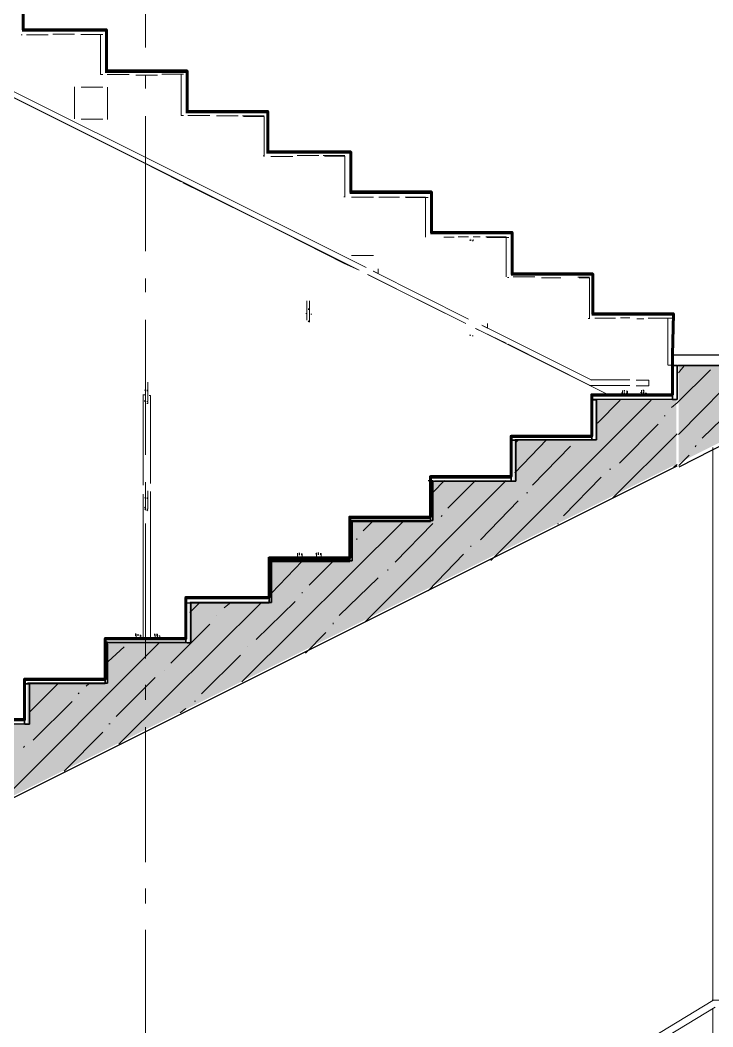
# Model space of a CAD drawing. Header units: millimetres. Extents: x -136833 to 49383, y -8033 to 344618.
# Drawn here: x -4062 to -1500, y 6456 to 10180 of the extents above; entities that cross this region are included whole.
import ezdxf

# ---------------------------------------------------------------- set-up
doc = ezdxf.new("R2010")
doc.units = ezdxf.units.MM
doc.linetypes.add('Штрих', pattern=[635, 317.5, -317.5])
doc.layers.add('1) Резка', color=210, linetype='Штрих', lineweight=60)
doc.layers.add('2) Бетон демонтаж', color=1, linetype='Continuous', lineweight=60)
doc.layers.add('PDF _Геометрия', color=7, linetype='Continuous', true_color=0x1d1d1d)
doc.layers.add('PDF _Сплошная заливка', color=7, linetype='Continuous', true_color=0xffffff)

msp = doc.modelspace()

# ---------------------------------------------------------------- hatches: boundary and pattern name
at = {"layer": 'PDF _Сплошная заливка', "transparency": 33554559}
for points in [[(-263.8, 8685.1), (-263.8, 8900.6), (-1626.6, 8900.6), (-1626.6, 8541.4), (-1339, 8685.1)], [(-1935.9, 8776.6), (-1935.9, 8630.1), (-2236.4, 8630.1), (-2236.4, 8477.7), (-2537, 8477.7), (-2537, 8329.6), (-2837.5, 8329.6), (-2837.5, 8181.4), (-3138.1, 8181.4), (-3138.1, 8029), (-3438.6, 8029), (-3438.6, 7880.9), (-3739.2, 7880.9), (-3739.2, 7728.5), (-4035.5, 7728.5), (-4035.5, 7580.3), (-4336.1, 7580.3), (-4336.1, 7427.9), (-4636.6, 7427.9), (-4636.6, 7279.8), (-4933.6, 7279.8), (-4933.6, 7131.6), (-4932.9, 7131.6), (-4907.5, 7106.2), (-4907.5, 7097.7), (-4903.3, 7097.7), (-4882.1, 7076.6), (-4882.1, 7068.1), (-4877.9, 7068.1), (-4856.7, 7047), (-4856.7, 7038.5), (-4852.5, 7038.5), (-4831.3, 7017.3), (-4831.3, 7008.9), (-4827.1, 7008.9), (-4805.9, 6987.7), (-4805.9, 6979.2), (-4801.7, 6979.2), (-4789, 6966.5), (-4776.3, 6962.3), (-4776.3, 6966.5), (-1643.8, 8532.8), (-1635.4, 8532.8), (-1635.4, 8776.6)]]:
    msp.add_hatch(color=256, dxfattribs=at).paths.add_polyline_path(points)

# ---------------------------------------------------------------- linework, layer by layer
at = {"layer": '1) Резка'}
for points in [[(-3746.7, 10142.5), (-4053.8, 10142.5)], [(-3448.4, 9990.1), (-3746.7, 9990.1)], [(-3150.1, 9840.7), (-3448.4, 9840.7)], [(-2843, 9690.6), (-3150.1, 9690.6)], [(-2544.6, 9542.5), (-2843, 9542.5)], [(-2246.3, 9393.1), (-2544.6, 9393.1)], [(-1948, 9239.5), (-2246.3, 9239.5)], [(-1649.7, 9092.5), (-1948, 9092.5)], [(-1951.9, 8792.6), (-1653.6, 8792.6)], [(-2250.2, 8639), (-1951.9, 8639)], [(-2548.5, 8489.7), (-2250.2, 8489.7)], [(-2846.8, 8340.3), (-2548.5, 8340.3)], [(-3145.1, 8188.9), (-2846.8, 8188.9)], [(-3452.2, 8043), (-3145.1, 8043)], [(-3750.5, 7890.7), (-3452.2, 7890.7)], [(-4048.9, 7741.3), (-3750.5, 7741.3)], [(-4356, 7591.2), (-4048.9, 7591.2)]]:
    msp.add_lwpolyline(points, dxfattribs=at)
at = {"layer": '2) Бетон демонтаж'}
msp.add_lwpolyline([(-4352.1, 7592.5), (-4045, 7592.5), (-4045, 7742.6), (-3746.7, 7742.6), (-3746.7, 7892), (-3448.4, 7892), (-3448.4, 8044.4), (-3141.3, 8044.4), (-3141.3, 8190.3), (-2843, 8190.3), (-2843, 8341.7), (-2544.6, 8341.7), (-2544.6, 8491), (-2246.3, 8491), (-2246.3, 8640.4), (-1948, 8640.4), (-1948, 8793.9), (-1649.7, 8793.9), (-1649.7, 8942), (-1645.8, 9093.8), (-1944.2, 9093.8), (-1944.2, 9240.9), (-2242.5, 9240.9), (-2242.5, 9394.5), (-2540.8, 9394.5), (-2540.8, 9543.9), (-2839.1, 9543.9), (-2839.1, 9692), (-3146.2, 9692), (-3146.2, 9842.1), (-3444.5, 9842.1), (-3444.5, 9991.5), (-3742.8, 9991.5), (-3742.8, 10143.9), (-4049.9, 10143.9), (-4049.9, 10289.8)], dxfattribs=at)
at = {"layer": 'PDF _Геометрия', "color": 7, "lineweight": 9}
for points in [[(-2863.1, 9279.9), (-2807.9, 9254.4), (-5547.1, 10621.8)], [(-5457.5, 10579.5), (-2807.9, 9254.4)], [(-2781.5, 9264.4), (-5452.5, 10598)], [(-3597.5, 10078.9), (-3597.5, 10578.4)], [(-4037.4, 10142.4), (-3957.3, 10142.4)], [(-3940.9, 10145), (-3860.8, 10145)], [(-3835.7, 10143.1), (-3755.5, 10143.1)], [(-3836.5, 10126.3), (-3764.2, 10126.3), (-3764.2, 9978.2), (-3764.2, 10126.3)], [(-3835.7, 10126.2), (-3755.5, 10126.2), (-3764.2, 10126.2)], [(-3739.2, 9991.1), (-3659, 9991.1)], [(-3634, 9989.3), (-3553.7, 9989.3)], [(-3537.6, 9979.2), (-3465.9, 9979.2), (-3465.9, 9826.9), (-3465.9, 9979.2)], [(-3537.5, 9991.8), (-3457.1, 9991.8)], [(-3537.5, 9979.2), (-3457.1, 9979.2), (-3465.9, 9979.2)], [(-3597.5, 9926.5), (-3597.5, 9977.3)], [(-3860.8, 9933.3), (-3860.8, 9814.8)], [(-3835.7, 9931.4), (-3755.5, 9931.4)], [(-3737.9, 9931.1), (-3737.9, 9812.5)], [(-4060.5, 9880.8), (-3764.2, 9732.6)], [(-3441.1, 9844), (-3360.6, 9844)], [(-3335.9, 9842.2), (-3255.3, 9842.2)], [(-3239.4, 9842.6), (-3158.8, 9842.6)], [(-3755.5, 9812.9), (-3835.7, 9812.9)], [(-3597.5, 9325.4), (-3597.5, 9824.9)], [(-3239.4, 9825.7), (-3158.8, 9825.7), (-3162.8, 9825.7)], [(-3235.4, 9823.6), (-3158.8, 9823.6), (-3158.8, 9675.4), (-3158.8, 9823.6)], [(-3766.8, 9733.8), (-3465.9, 9581.3)], [(-3134.2, 9688.3), (-3053.5, 9688.3)], [(-3037.7, 9691), (-2957, 9691)], [(-2941.3, 9691.4), (-2860.5, 9691.4)], [(-2941.3, 9678.7), (-2860.5, 9678.7), (-2864.5, 9678.7)], [(-2936.5, 9676.5), (-2860.5, 9676.5), (-2860.5, 9524.2), (-2860.5, 9676.5)], [(-3459.6, 9578), (-3158.8, 9429.8)], [(-2836.1, 9541.3), (-2755.2, 9541.3)], [(-2734.8, 9541.8), (-2658.7, 9541.8)], [(-2633.6, 9539.9), (-2553.4, 9539.9)], [(-2638.3, 9525.3), (-2562.2, 9525.3), (-2562.2, 9377.1), (-2562.2, 9525.3)], [(-2633.6, 9523), (-2553.4, 9523), (-2557.4, 9523)], [(-3161.2, 9431), (-2860.5, 9278.6)], [(-2539.9, 9395.7), (-2535.9, 9395.7)], [(-2465.7, 9394.3), (-2456.9, 9394.3)], [(-2438, 9393.2), (-2395.5, 9393.2), (-2399.5, 9393.2), (-2395.5, 9393.2)], [(-2390.1, 9394.8), (-2360.4, 9394.8)], [(-2335.4, 9392.8), (-2255.1, 9392.8)], [(-2399.5, 9365.8), (-2395.5, 9365.8)], [(-2395.5, 9372), (-2395.5, 9372)], [(-2395.5, 9367.9), (-2395.5, 9367.9)], [(-2395.5, 9367.9), (-2395.5, 9367.9)], [(-2395.5, 9367.9), (-2395.5, 9367.9)], [(-2395.5, 9367.9), (-2395.5, 9363.6)], [(-2395.5, 9365.8), (-2395.5, 9365.8)], [(-2395.5, 9365.8), (-2395.5, 9365.8)], [(-2390.7, 9363.5), (-2386.7, 9363.5), (-2386.7, 9367.6)], [(-2386.7, 9367.6), (-2386.7, 9367.6)], [(-2386.7, 9367.6), (-2386.7, 9367.6)], [(-2386.7, 9367.6), (-2386.7, 9367.6)], [(-2340.2, 9378.3), (-2263.9, 9378.3), (-2263.9, 9230.1), (-2263.9, 9378.3)], [(-2335.4, 9376), (-2255.1, 9376), (-2259.1, 9376)], [(-2755.2, 9308.5), (-2836.1, 9308.5)], [(-2565.5, 9133.3), (-2413, 9057), (-2777.3, 9239.1), (-2413, 9057)], [(-2773.8, 9237.4), (-2562.2, 9131.6)], [(-2404.3, 9073.8), (-2755.7, 9251.6)], [(-2754.5, 9251.1), (-2737.7, 9242.6), (-2737.7, 9259.6)], [(-2239, 9243.1), (-2158.6, 9243.1)], [(-2142.5, 9243.5), (-2062.1, 9243.5)], [(-1969.7, 9241.6), (-1956.8, 9241.6)], [(-3597.5, 9173), (-3597.5, 9223.8)], [(-1999.5, 9228.9), (-1956.8, 9228.9), (-1960.8, 9228.9)], [(-1994.6, 9226.7), (-1956.8, 9226.7), (-1956.8, 9074.4), (-1956.8, 9226.7)], [(-3000.9, 9141.5), (-3000.9, 9111.8), (-3000.9, 9090.7), (-3000.9, 9073.7), (-3000.9, 9069.5), (-3000.9, 9073.7)], [(-2992.1, 9073.5), (-2992.1, 9069.3), (-2992.1, 9077.7), (-2992.1, 9094.7), (-2992.1, 9111.6), (-2992.1, 9141.3)], [(-3004.9, 9094.9), (-3000.9, 9094.9)], [(-3000.9, 9111.8), (-3000.9, 9111.8)], [(-3000.9, 9111.8), (-3000.9, 9111.8)], [(-3000.9, 9111.8), (-3000.9, 9111.8)], [(-3000.9, 9094.9), (-3000.9, 9094.9)], [(-2996.1, 9111.6), (-2992.1, 9111.6)], [(-2996.1, 9109.5), (-2992.1, 9109.5)], [(-2992.1, 9111.6), (-2992.1, 9111.6)], [(-2992.1, 9111.6), (-2992.1, 9111.6)], [(-2992.1, 9111.6), (-2992.1, 9111.6)], [(-2992.1, 9111.6), (-2992.1, 9111.6)], [(-2992.1, 9109.5), (-2992.1, 9109.5)], [(-2987.3, 9092.3), (-2983.4, 9092.3)], [(-1936.8, 9093.9), (-1860.3, 9093.9)], [(-1841.5, 9095.1), (-1807.6, 9095.1)], [(-1780.8, 9092), (-1755, 9092)], [(-1738.5, 9094.4), (-1649.7, 9094.4), (-1649.7, 9077.5), (-1738.5, 9077.5)], [(-3597.5, 8571.8), (-3597.5, 9071.4)], [(-3000.9, 9073.7), (-3000.9, 9073.7)], [(-3000.9, 9073.7), (-3000.9, 9073.7)], [(-3000.9, 9069.5), (-3000.9, 9069.5)], [(-3000.9, 9069.5), (-3000.9, 9069.5)], [(-3000.9, 9069.5), (-3000.9, 9069.5)], [(-2996.1, 9065), (-2992.1, 9065), (-2992.1, 9069.3)], [(-2996.1, 9067.1), (-2992.1, 9062.9)], [(-2992.1, 9073.5), (-2992.1, 9073.5)], [(-2992.1, 9069.3), (-2992.1, 9069.3)], [(-2992.1, 9069.3), (-2992.1, 9069.3)], [(-2992.1, 9069.3), (-2992.1, 9069.3)], [(-2992.1, 9062.9), (-2992.1, 9062.9)], [(-1948, 8847.8), (-2354.7, 9051)], [(-2350.9, 9049.3), (-2334.1, 9040.8), (-2334.1, 9057.7)], [(-1739.1, 9077.8), (-1667.2, 9077.8), (-1667.2, 8904.3), (-1667.2, 9077.8)], [(-1667.2, 9077.8), (-1667.2, 9077.8)], [(-1649.7, 8903.9), (-1649.7, 9077.5), (-1666.6, 9077.5)], [(-2399.5, 9014.4), (-2395.5, 9014.4)], [(-2395.5, 9014.4), (-2395.5, 9014.4)], [(-2395.5, 9014.4), (-2395.5, 9014.4)], [(-2395.5, 9012.2), (-2395.5, 9012.2)], [(-2395.5, 9012.2), (-2395.5, 9012.2)], [(-2395.5, 9012.2), (-2395.5, 9012.2)], [(-2390.7, 9012.1), (-2386.7, 9012.1)], [(-2386.7, 9012.1), (-2386.7, 9012.1)], [(-2386.7, 9012.1), (-2386.7, 9012.1)], [(-2386.7, 9012.1), (-2386.7, 9012.1)], [(-2378, 9039.6), (-2263.9, 8984.6)], [(-1963.1, 8831.9), (-1886.6, 8793.8), (-2377.2, 9039.4)], [(-2371.6, 9036.1), (-1948, 8824.5)], [(-2257.1, 8981.2), (-1956.8, 8828.9)], [(-3597.5, 8838.6), (-3597.5, 8808.9), (-3597.5, 8787.8), (-3597.5, 8775.1), (-3597.5, 8770.9), (-3597.5, 8766.6)], [(-3592.7, 8768.6), (-3588.8, 8768.6), (-3588.8, 8772.9), (-3588.8, 8777.1), (-3588.8, 8794), (-3588.8, 8811), (-3588.8, 8840.6)], [(-1956, 8828.4), (-1807.6, 8828.4)], [(-1807.6, 8849.6), (-1951.9, 8849.6)], [(-1784.2, 8848.3), (-1737.4, 8848.3), (-1737.4, 8827.2), (-1784.2, 8827.2)], [(-1737.4, 8844.1), (-1737.4, 8831.4)], [(-3606.3, 8459.9), (-3606.3, 8794.3)], [(-3606.3, 8794.2), (-3597.5, 8794.2), (-3601.5, 8794.2)], [(-3601.5, 8811.1), (-3597.5, 8811.1)], [(-3597.5, 8811.1), (-3597.5, 8811.1)], [(-3597.5, 8811.1), (-3597.5, 8811.1)], [(-3597.5, 8808.9), (-3597.5, 8808.9)], [(-3597.5, 8808.9), (-3597.5, 8808.9)], [(-3592.7, 8811), (-3588.8, 8811)], [(-3592.7, 8808.8), (-3588.8, 8808.8)], [(-3588.8, 8811), (-3588.8, 8811)], [(-3588.8, 8811), (-3588.8, 8811)], [(-3588.8, 8808.8), (-3588.8, 8808.8)], [(-3588.8, 8794), (-3588.8, 8794)], [(-3584, 8791.6), (-3580, 8791.6), (-3580, 8465.7)], [(-1851.5, 8793.1), (-1851.5, 8797.4)], [(-1847.2, 8795.2), (-1728.7, 8795.2), (-1728.7, 8791), (-1847.2, 8791)], [(-1838, 8801.3), (-1834, 8801.3)], [(-1834, 8809.8), (-1834, 8797.1)], [(-1834, 8809.8), (-1834, 8809.8)], [(-1834, 8809.8), (-1834, 8809.8)], [(-1834, 8809.8), (-1834, 8809.8)], [(-1834, 8809.8), (-1834, 8809.8)], [(-1834, 8801.3), (-1834, 8801.3)], [(-1834, 8801.3), (-1834, 8801.3)], [(-1834, 8799.2), (-1834, 8795)], [(-1834, 8799.2), (-1834, 8799.2)], [(-1834, 8799.2), (-1834, 8799.2)], [(-1829.2, 8809.7), (-1825.2, 8809.7)], [(-1829.2, 8807.5), (-1825.2, 8807.5)], [(-1829.2, 8801.2), (-1825.2, 8801.2)], [(-1829.2, 8799), (-1825.2, 8799)], [(-1825.2, 8809.7), (-1825.2, 8809.7)], [(-1825.2, 8809.7), (-1825.2, 8809.7)], [(-1825.2, 8807.5), (-1825.2, 8807.5)], [(-1825.2, 8807.5), (-1825.2, 8807.5)], [(-1825.2, 8801.2), (-1825.2, 8801.2)], [(-1825.2, 8799), (-1825.2, 8799)], [(-1816.4, 8794.6), (-1816.4, 8807.3), (-1820.4, 8807.3)], [(-1816.4, 8796.8), (-1816.4, 8801), (-1820.4, 8801), (-1816.4, 8801)], [(-1820.4, 8798.9), (-1816.4, 8798.9)], [(-1816.4, 8807.3), (-1816.4, 8807.3)], [(-1816.4, 8807.3), (-1816.4, 8807.3)], [(-1816.4, 8807.3), (-1816.4, 8807.3)], [(-1816.4, 8798.9), (-1816.4, 8798.9)], [(-1816.4, 8798.9), (-1816.4, 8798.9)], [(-1767.8, 8802.2), (-1763.8, 8802.2)], [(-1763.8, 8810.7), (-1763.8, 8798)], [(-1763.8, 8810.7), (-1763.8, 8810.7)], [(-1763.8, 8810.7), (-1763.8, 8810.7)], [(-1763.8, 8810.7), (-1763.8, 8810.7)], [(-1763.8, 8810.7), (-1763.8, 8810.7)], [(-1763.8, 8810.7), (-1763.8, 8810.7)], [(-1763.8, 8802.2), (-1763.8, 8802.2)], [(-1763.8, 8800.1), (-1763.8, 8795.8)], [(-1763.8, 8800.1), (-1763.8, 8800.1)], [(-1763.8, 8800.1), (-1763.8, 8800.1)], [(-1763.8, 8800.1), (-1763.8, 8800.1)], [(-1763.8, 8800.1), (-1763.8, 8800.1)], [(-1755, 8797.8), (-1755, 8810.6), (-1759, 8810.6)], [(-1759, 8808.4), (-1755, 8808.4)], [(-1759, 8802.1), (-1755, 8802.1)], [(-1759, 8799.9), (-1755, 8799.9)], [(-1755, 8810.6), (-1755, 8810.6)], [(-1755, 8810.6), (-1755, 8810.6)], [(-1755, 8810.6), (-1755, 8810.6)], [(-1755, 8810.6), (-1755, 8810.6)], [(-1755, 8810.6), (-1755, 8810.6)], [(-1755, 8808.4), (-1755, 8808.4)], [(-1755, 8808.4), (-1755, 8808.4)], [(-1755, 8802.1), (-1755, 8802.1)], [(-1755, 8799.9), (-1755, 8799.9)], [(-1746.2, 8795.5), (-1746.2, 8799.7), (-1750.2, 8799.7)], [(-1746.2, 8799.7), (-1746.2, 8799.7)], [(-1746.2, 8799.7), (-1746.2, 8799.7)], [(-1746.2, 8799.7), (-1746.2, 8799.7)], [(-3597.5, 8773), (-3601.5, 8773)], [(-3601.5, 8768.8), (-3597.5, 8768.8), (-3597.5, 8764.6)], [(-3597.5, 8770.9), (-3597.5, 8770.9)], [(-3597.5, 8770.9), (-3597.5, 8770.9)], [(-3597.5, 8766.6), (-3597.5, 8766.6)], [(-3597.5, 8764.6), (-3597.5, 8764.6)], [(-3592.7, 8762.2), (-3588.8, 8762.2), (-3588.8, 8766.5)], [(-3588.8, 8772.9), (-3588.8, 8772.9)], [(-3588.8, 8772.9), (-3588.8, 8772.9)], [(-3588.8, 8768.6), (-3588.8, 8768.6)], [(-5157.6, 4331.6), (-1500.5, 6554), (-1500.5, 8598.6)], [(-2448.1, 8490.3), (-2448.1, 8494.5)], [(-3597.5, 8419.5), (-3597.5, 8470.3)], [(-3606.3, 7896.9), (-3606.3, 8426)], [(-3580, 8436.1), (-3580, 7894.2), (-3601.5, 7894.2)], [(-3597.5, 8432.2), (-3597.5, 8411), (-3597.5, 8389.8), (-3597.5, 8377.2), (-3597.5, 8372.9), (-3597.5, 8368.7)], [(-3592.7, 8370.7), (-3588.8, 8370.7), (-3588.8, 8375), (-3588.8, 8379.2), (-3588.8, 8396.1), (-3588.8, 8413.1), (-3588.8, 8438.4)], [(-3601.5, 8413.2), (-3597.5, 8413.2)], [(-3597.5, 8379.3), (-3601.5, 8375.1)], [(-3597.5, 8413.2), (-3597.5, 8413.2)], [(-3597.5, 8413.2), (-3597.5, 8413.2)], [(-3597.5, 8411), (-3597.5, 8411)], [(-3597.5, 8411), (-3597.5, 8411)], [(-3592.7, 8413.1), (-3588.8, 8413.1)], [(-3592.7, 8410.8), (-3588.8, 8410.8)], [(-3588.8, 8413.1), (-3588.8, 8413.1)], [(-3588.8, 8413.1), (-3588.8, 8413.1)], [(-3588.8, 8410.8), (-3588.8, 8410.8)], [(-3601.5, 8370.9), (-3597.5, 8370.9), (-3597.5, 8366.7)], [(-3597.5, 8372.9), (-3597.5, 8372.9)], [(-3597.5, 8372.9), (-3597.5, 8372.9)], [(-3597.5, 8370.9), (-3597.5, 8370.9)], [(-3597.5, 8368.7), (-3597.5, 8368.7)], [(-3592.7, 8364.2), (-3588.8, 8368.5)], [(-3588.8, 8375), (-3588.8, 8375)], [(-3588.8, 8375), (-3588.8, 8375)], [(-3588.8, 8370.7), (-3588.8, 8370.7)], [(-3588.8, 8368.5), (-3588.8, 8368.5)], [(-3597.5, 7818.3), (-3597.5, 8317.9)], [(-3053.5, 8192), (-3053.5, 8196.2)], [(-3049, 8193.9), (-2930.7, 8193.9), (-2930.7, 8189.7), (-3049, 8189.7)], [(-3036, 8204.4), (-3036, 8195.9), (-3036, 8208.6)], [(-3036, 8204.4), (-3036, 8204.4)], [(-3036, 8204.4), (-3036, 8204.4)], [(-3036, 8204.4), (-3036, 8204.4)], [(-3036, 8204.4), (-3036, 8204.4)], [(-3031.2, 8208.4), (-3027.2, 8208.4)], [(-3031.2, 8204.2), (-3027.2, 8204.2)], [(-3031.2, 8201.9), (-3027.2, 8201.9)], [(-3027.2, 8208.4), (-3027.2, 8208.4)], [(-3027.2, 8208.4), (-3027.2, 8208.4)], [(-3027.2, 8206.2), (-3027.2, 8206.2)], [(-3027.2, 8206.2), (-3027.2, 8206.2)], [(-3027.2, 8206.2), (-3027.2, 8206.2)], [(-3027.2, 8204.2), (-3027.2, 8204.2)], [(-3027.2, 8201.9), (-3027.2, 8201.9)], [(-3018.4, 8193.4), (-3018.4, 8206.1), (-3022.4, 8206.1)], [(-3018.4, 8195.5), (-3018.4, 8204), (-3022.4, 8204)], [(-3022.4, 8201.9), (-3018.4, 8201.9)], [(-3018.4, 8206.1), (-3018.4, 8206.1)], [(-3018.4, 8206.1), (-3018.4, 8206.1)], [(-3018.4, 8206.1), (-3018.4, 8206.1)], [(-3018.4, 8206.1), (-3018.4, 8206.1)], [(-3018.4, 8206.1), (-3018.4, 8206.1)], [(-3018.4, 8204), (-3018.4, 8204)], [(-3018.4, 8204), (-3018.4, 8204)], [(-3018.4, 8204), (-3018.4, 8204)], [(-3018.4, 8201.9), (-3018.4, 8201.9)], [(-2969.8, 8205.3), (-2965.8, 8205.3)], [(-2965.8, 8209.5), (-2965.8, 8196.8)], [(-2965.8, 8209.5), (-2965.8, 8209.5)], [(-2965.8, 8209.5), (-2965.8, 8209.5)], [(-2965.8, 8209.5), (-2965.8, 8209.5)], [(-2965.8, 8205.3), (-2965.8, 8205.3)], [(-2965.8, 8205.3), (-2965.8, 8205.3)], [(-2965.8, 8203.1), (-2965.8, 8194.6)], [(-2965.8, 8203.1), (-2965.8, 8203.1)], [(-2965.8, 8203.1), (-2965.8, 8203.1)], [(-2961, 8209.3), (-2957, 8209.3)], [(-2961, 8207.2), (-2957, 8207.2)], [(-2961, 8205.1), (-2957, 8205.1)], [(-2961, 8202.9), (-2957, 8202.9)], [(-2957, 8209.3), (-2957, 8209.3)], [(-2957, 8209.3), (-2957, 8209.3)], [(-2957, 8207.2), (-2957, 8207.2)], [(-2957, 8207.2), (-2957, 8207.2)], [(-2957, 8202.9), (-2957, 8202.9)], [(-2948.3, 8194.3), (-2948.3, 8207), (-2952.3, 8207)], [(-2948.3, 8196.5), (-2948.3, 8205), (-2952.3, 8205)], [(-2952.3, 8202.7), (-2948.3, 8202.7)], [(-2948.3, 8207), (-2948.3, 8207)], [(-2948.3, 8207), (-2948.3, 8207)], [(-2948.3, 8207), (-2948.3, 8207)], [(-2948.3, 8207), (-2948.3, 8207)], [(-2948.3, 8205), (-2948.3, 8205)], [(-2948.3, 8205), (-2948.3, 8205)], [(-2948.3, 8202.7), (-2948.3, 8202.7)], [(-2948.3, 8202.7), (-2948.3, 8202.7)], [(-3636.6, 7910.1), (-3632.6, 7910.1)], [(-3636.6, 7905.9), (-3632.6, 7905.9)], [(-3636.6, 7903.7), (-3632.6, 7903.7)], [(-3632.6, 7910.1), (-3632.6, 7910.1)], [(-3632.6, 7907.9), (-3632.6, 7895.2)], [(-3632.6, 7907.9), (-3632.6, 7907.9)], [(-3632.6, 7907.9), (-3632.6, 7907.9)], [(-3632.6, 7907.9), (-3632.6, 7907.9)], [(-3632.6, 7907.9), (-3632.6, 7907.9)], [(-3632.6, 7907.9), (-3632.6, 7907.9)], [(-3632.6, 7905.9), (-3632.6, 7905.9)], [(-3632.6, 7903.7), (-3632.6, 7903.7)], [(-3632.6, 7901.4), (-3632.6, 7892.9)], [(-3632.6, 7901.4), (-3632.6, 7901.4)], [(-3632.6, 7901.4), (-3632.6, 7901.4)], [(-3632.6, 7901.4), (-3632.6, 7901.4)], [(-3627.8, 7907.7), (-3623.9, 7907.7)], [(-3627.8, 7903.5), (-3623.9, 7903.5)], [(-3623.9, 7907.7), (-3623.9, 7907.7)], [(-3623.9, 7907.7), (-3623.9, 7907.7)], [(-3623.9, 7907.7), (-3623.9, 7907.7)], [(-3623.9, 7903.5), (-3623.9, 7903.5)], [(-3619.1, 7905.3), (-3615.1, 7905.3), (-3615.1, 7892.6), (-3615.1, 7901.1), (-3619.1, 7901.1)], [(-3615.1, 7905.3), (-3615.1, 7905.3)], [(-3615.1, 7905.3), (-3615.1, 7905.3)], [(-3615.1, 7901.1), (-3615.1, 7901.1)], [(-3615.1, 7901.1), (-3615.1, 7901.1)], [(-3615.1, 7901.1), (-3615.1, 7901.1)], [(-3615.1, 7901.1), (-3615.1, 7901.1)], [(-3566.4, 7908.8), (-3562.4, 7908.8)], [(-3566.4, 7904.6), (-3562.4, 7904.6)], [(-3562.4, 7908.8), (-3562.4, 7908.8)], [(-3562.4, 7908.8), (-3562.4, 7908.8)], [(-3562.4, 7908.8), (-3562.4, 7908.8)], [(-3562.4, 7902.4), (-3562.4, 7893.9), (-3562.4, 7906.6)], [(-3562.4, 7906.6), (-3562.4, 7906.6)], [(-3562.4, 7906.6), (-3562.4, 7906.6)], [(-3562.4, 7904.6), (-3562.4, 7904.6)], [(-3562.4, 7902.4), (-3562.4, 7902.4)], [(-3562.4, 7902.4), (-3562.4, 7902.4)], [(-3562.4, 7902.4), (-3562.4, 7902.4)], [(-3562.4, 7902.4), (-3562.4, 7902.4)], [(-3553.7, 7895.9), (-3553.7, 7908.7), (-3557.6, 7908.7)], [(-3557.6, 7906.4), (-3553.7, 7906.4)], [(-3557.6, 7904.5), (-3553.7, 7904.5)], [(-3557.6, 7902.2), (-3553.7, 7902.2)], [(-3553.7, 7908.7), (-3553.7, 7908.7)], [(-3553.7, 7908.7), (-3553.7, 7908.7)], [(-3553.7, 7908.7), (-3553.7, 7908.7)], [(-3553.7, 7908.7), (-3553.7, 7908.7)], [(-3553.7, 7906.4), (-3553.7, 7906.4)], [(-3553.7, 7906.4), (-3553.7, 7906.4)], [(-3553.7, 7904.5), (-3553.7, 7904.5)], [(-3553.7, 7902.2), (-3553.7, 7902.2)], [(-3544.9, 7893.6), (-3544.9, 7902.1), (-3548.9, 7902.1)], [(-3544.9, 7902.1), (-3544.9, 7902.1)], [(-3544.9, 7902.1), (-3544.9, 7902.1)], [(-3544.9, 7902.1), (-3544.9, 7902.1)], [(-3650.2, 7889.1), (-3650.2, 7893.3)], [(-3649.9, 7893.2), (-3527.3, 7893.2), (-3527.3, 7889), (-3649.9, 7889)], [(-3597.5, 7665.9), (-3597.5, 7721)], [(-3597.5, 7064.8), (-3597.5, 7564.4)], [(-3597.5, 6912.4), (-3597.5, 6967.4)], [(-3597.5, 6315.5), (-3597.5, 6815.1)], [(-1502.7, 6555.2), (-1202.2, 6555.2), (-1202.2, 6529.8), (-1202.2, 6551)], [(-5158, 4301.8), (-1491.8, 6528.5)], [(-1500.5, 5614.2), (-1500.5, 6524.4)]]:
    msp.add_lwpolyline(points, dxfattribs=at)
for points in [[(-4053.8, 10125), (-4057.7, 10125)], [(-4037.4, 10125.5), (-3957.3, 10125.5)], [(-3940.9, 10128), (-3860.8, 10128)], [(-3755.5, 9978), (-3764.2, 9978)], [(-3739.2, 9978.4), (-3659, 9978.4)], [(-3634, 9976.5), (-3553.7, 9976.5)], [(-3457.1, 9826.7), (-3465.9, 9826.7)], [(-3441.1, 9827.2), (-3360.6, 9827.2)], [(-3335.9, 9825.3), (-3255.3, 9825.3)], [(-3158.8, 9677.6), (-3162.8, 9677.6)], [(-3134.2, 9675.6), (-3053.5, 9675.6)], [(-3037.7, 9678.3), (-2957, 9678.3)], [(-2860.5, 9526.3), (-2864.5, 9526.3)], [(-2836.1, 9524.4), (-2755.2, 9524.4)], [(-2734.8, 9524.9), (-2658.7, 9524.9)], [(-2386.7, 9395.2), (-2390.7, 9395.2)], [(-2494.6, 9377.4), (-2456.9, 9377.4)], [(-2442, 9378.6), (-2404.3, 9378.6)], [(-2386.1, 9377.8), (-2360.4, 9377.8)], [(-2255.1, 9227.8), (-2259.1, 9227.8)], [(-2239, 9230.4), (-2158.6, 9230.4)], [(-2133.7, 9226.5), (-2062.1, 9226.5)], [(-1956.8, 9076.6), (-1960.8, 9076.6)], [(-1936.8, 9076.9), (-1860.3, 9076.9)], [(-1841.5, 9078.1), (-1807.6, 9078.1)], [(-1780.8, 9075.1), (-1755, 9075.1)], [(-1649.7, 8903.9), (-1666.6, 8903.9)], [(-3027.2, 8206.2), (-3031.2, 8206.2)]]:
    msp.add_lwpolyline(points, close=True, dxfattribs=at)
at = {"layer": 'PDF _Геометрия', "color": 7, "lineweight": 30}
for points in [[(-1649.7, 8942), (-1649.7, 8903.9), (-1649.7, 8777), (-1949.9, 8777)], [(-257.6, 8902.1), (-96.7, 8902.1), (-96.7, 8940.2), (-1645.8, 8940.2)], [(-1649.1, 8903.6), (-1632.1, 8903.6), (-1632.1, 8776.6), (-1932.4, 8776.6)], [(-1649.1, 8776.6), (-1632.1, 8776.6), (-1632.1, 8903.6)], [(-1645.8, 8902.1), (-96.7, 8902.1), (-1629.5, 8902.1)], [(-1649.7, 8777), (-1649.7, 8793.9), (-1949.9, 8793.9)], [(-1948, 8792.7), (-1948, 8775.8), (-1948, 8627.6)], [(-1947.4, 8775.5), (-1930.5, 8775.5), (-1930.5, 8627.3), (-2230.9, 8627.3)], [(-1947.4, 8627.3), (-1930.5, 8627.3), (-1930.5, 8775.5)], [(-1625.2, 8527.8), (-1325.1, 8680.2)], [(-2248.4, 8627.6), (-1948, 8627.6), (-1948, 8640.4), (-2248.4, 8640.4)], [(-2246.3, 8639.2), (-2246.3, 8626.5), (-2246.3, 8474.1)], [(-2245.7, 8626.2), (-2228.8, 8626.2), (-2228.8, 8473.8), (-2529.3, 8473.8)], [(-2245.7, 8473.8), (-2228.8, 8473.8), (-2228.8, 8626.2)], [(-5010.3, 6842.1), (-1632.1, 8531.1)], [(-2546.8, 8474.1), (-2246.3, 8474.1), (-2246.3, 8491), (-2546.8, 8491)], [(-2544.6, 8489.9), (-2544.6, 8472.9), (-2544.6, 8324.8)], [(-2552.7, 8477.2), (-2535.9, 8477.2), (-2535.9, 8329), (-2836.5, 8329)], [(-2552.7, 8329), (-2535.9, 8329), (-2535.9, 8477.2)], [(-2843, 8342.7), (-2843, 8325.8), (-2843, 8177.7)], [(-2841.2, 8324.8), (-2544.6, 8324.8), (-2544.6, 8341.7), (-2841.2, 8341.7)], [(-2847, 8327.8), (-2834.2, 8327.8), (-2834.2, 8179.6), (-3134.9, 8179.6)], [(-2847, 8179.6), (-2834.2, 8179.6), (-2834.2, 8327.8)], [(-3145.3, 8178.5), (-3132.5, 8178.5), (-3132.5, 8026.1), (-3433.4, 8026.1)], [(-3145.3, 8026.1), (-3132.5, 8026.1), (-3132.5, 8178.5)], [(-3143.7, 8177.7), (-2843, 8177.7), (-2843, 8190.3), (-3143.7, 8190.3)], [(-3141.3, 8189.1), (-3141.3, 8176.4), (-3141.3, 8024)], [(-3448.4, 8044.4), (-3448.4, 8027.5), (-3448.4, 7879.3)], [(-3443.6, 8024.9), (-3430.8, 8024.9), (-3430.8, 7876.7), (-3731.8, 7876.7)], [(-3443.6, 7876.7), (-3430.8, 7876.7), (-3430.8, 8024.9)], [(-3442.1, 8024), (-3141.3, 8024), (-3141.3, 8041), (-3442.1, 8041)], [(-3750.6, 7880.2), (-3737.9, 7880.2), (-3737.9, 7727.8), (-4034.2, 7727.8)], [(-3750.6, 7727.8), (-3737.9, 7727.8), (-3737.9, 7880.2)], [(-3749.3, 7879.3), (-3448.4, 7879.3), (-3448.4, 7892), (-3749.3, 7892)], [(-3746.7, 7890.8), (-3746.7, 7878.1), (-3746.7, 7725.7)], [(-4044.1, 7724.2), (-4027.5, 7724.2), (-4027.5, 7576.1), (-4327.8, 7576.1)], [(-4046.9, 7725.7), (-3746.7, 7725.7), (-3746.7, 7742.6), (-4046.9, 7742.6)], [(-4045, 7741.5), (-4045, 7724.5), (-4045, 7576.4)], [(-4044.1, 7576.1), (-4027.5, 7576.1), (-4027.5, 7724.2)], [(-4345.3, 7576.4), (-4045, 7576.4), (-4045, 7589.1), (-4345.3, 7589.1)]]:
    msp.add_lwpolyline(points, dxfattribs=at)
at = {"layer": 'PDF _Геометрия', "lineweight": 9}
for points in [[(-1627.6, 8647.3), (-1377.7, 8901.2)], [(-1626.8, 8875.6), (-1605.8, 8901)], [(-1632.1, 8763.9), (-1509.3, 8886.6)], [(-2321.5, 8181.3), (-1728.7, 8774)], [(-1927.3, 8689.3), (-1842.7, 8773.9)], [(-1653.1, 8747), (-1632.1, 8764)], [(-1539.2, 8632.8), (-1395.3, 8772.5)], [(-1680.1, 8716), (-1676, 8716)], [(-1845.9, 8540.7), (-1702.3, 8684.7)], [(-1869.5, 8412.6), (-1632.1, 8649.7)], [(-2232.9, 8505.7), (-2114.7, 8628.4)], [(-2228.8, 8617.6), (-2220, 8626)], [(-2167, 8459.8), (-2027, 8603.7)], [(-1566, 8601.8), (-1562, 8606)], [(-1626.2, 8532.4), (-1588.3, 8570.5)], [(-1645.1, 8526.9), (-1632.1, 8535.4)], [(-1881.9, 8518.5), (-1877.8, 8518.5)], [(-2784.4, 7955.9), (-2263.9, 8476.6)], [(-2534.5, 8434), (-2492, 8476.4)], [(-2479.9, 8374.9), (-2377.9, 8476.5)], [(-2052.3, 8345.6), (-1912.9, 8489.5)], [(-2188.9, 8430.6), (-2184.9, 8430.6)], [(-2359.8, 8257.7), (-2220, 8401.7)], [(-2504.8, 8343.1), (-2500.8, 8347.3)], [(-3241.9, 7731.8), (-2641.2, 8328.7)], [(-2793.6, 8290.5), (-2755.2, 8328.6)], [(-2675.4, 8174.4), (-2535.9, 8318.3)], [(-2074.9, 8316.5), (-2070.9, 8316.5)], [(-2816.6, 8257.6), (-2816.6, 8261.8)], [(-2395.5, 8231.3), (-2395.5, 8235.5)], [(-2553.4, 8068.7), (-2421.8, 8204.1)], [(-3132.7, 8060.1), (-3018.4, 8178.6)], [(-3132.5, 8174.2), (-3132.5, 8178.5)], [(-2993.1, 8089.9), (-2904.4, 8178.8)], [(-2702.6, 8143.4), (-2702.6, 8147.6)], [(-2881.8, 7976.9), (-2737.7, 8116.6)], [(-3018.4, 8060.1), (-3018.4, 8064.3)], [(-3696.5, 7501.8), (-3167.6, 8026.8)], [(-3434, 7988.4), (-3395.7, 8026.5)], [(-3307.2, 8005.5), (-3281.7, 8026.6)], [(-3188.5, 7889), (-3044.8, 8028.7)], [(-3334.3, 7976.8), (-3334.3, 7976.8)], [(-3504.8, 7801.5), (-3360.6, 7945.4)], [(-2904.4, 7945.9), (-2904.4, 7950.1)], [(-3006.6, 7838.3), (-2930.7, 7914.6)], [(-4150.2, 7273.5), (-3544.9, 7878.8)], [(-3736.1, 7807.1), (-3676.5, 7862.1)], [(-3220.3, 7862.6), (-3220.3, 7862.6)], [(-3390.9, 7687.3), (-3246.6, 7831.3)], [(-3706.4, 7604), (-3562.4, 7747.9)], [(-3527.3, 7774.7), (-3527.3, 7774.7)], [(-4027.7, 7618.7), (-3922.2, 7724.5)], [(-3816.8, 7716.1), (-3808.1, 7724.6)], [(-3847.2, 7687.2), (-3843.2, 7691.4)], [(-4013.1, 7516.1), (-3869.5, 7660)], [(-3469.9, 7616.9), (-3448.4, 7633.8)], [(-3417.3, 7660.6), (-3413.3, 7660.6)], [(-3733.1, 7577.3), (-3729.1, 7577.3)], [(-3899.2, 7401.9), (-3755.5, 7545.9)], [(-4049, 7489.7), (-4045, 7493.9)]]:
    msp.add_lwpolyline(points, dxfattribs=at)

doc.saveas('drawing.dxf')
